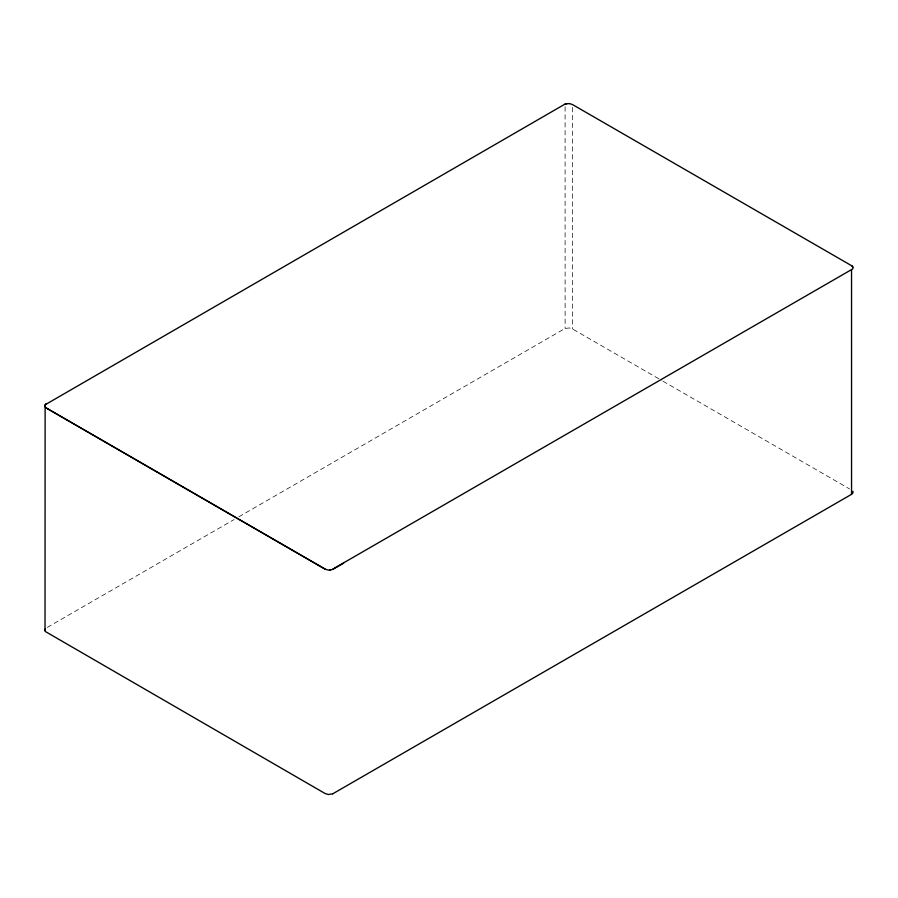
<?xml version="1.0" encoding="UTF-8"?>
<svg xmlns="http://www.w3.org/2000/svg" width="898" height="898" viewBox="0 0 898 898"><rect width="100%" height="100%" fill="white"/><g stroke="black" fill="none" stroke-linecap="round" stroke-linejoin="round"><path stroke-width="0.67" stroke-dasharray="4.49 3.37" d="M47.313 627.388L234.064 519.572M238.913 516.765L565.111 328.432L569.467 327.95L572.621 329.027L661.804 380.516M663.016 381.223L849.508 488.905M572.61 107.401L572.621 329.027M565.1 106.806L565.111 328.432"/><path stroke-width="1.35" d="M332.698 793.832L328.309 794.505L325.256 793.608L45.023 631.328L45.125 404.785L565.1 104.033L569.455 103.573M44.911 630.418L45.394 628.69M45.495 407.535L325.256 569.209L328.309 570.095L331.665 569.759L852.707 268.929L853.089 267.683L852.056 265.965L572.61 104.628L569.455 103.551M45.125 404.785L46.09 403.685M332.754 793.81L851.551 494.327L852.988 492.8L852.898 491.273M343.586 563.169L332.743 569.411M565.089 104.045L566.717 103.584M329.566 570.095L330.599 569.938M325.256 569.209L45.63 407.636L44.9 406.019M852.056 265.976L852.875 266.874M851.54 269.916L851.551 494.327"/></g></svg>
